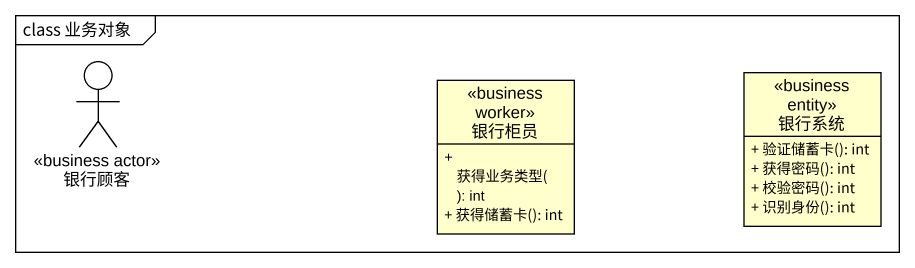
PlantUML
@startuml
mainframe class 业务对象
allowmixing
hide circle
hide empty members
skinparam classAttributeIconSize 0
actor 银行顾客 <<business actor>>
class 银行柜员 <<business worker>> {
  + 获得业务类型(): int
  + 获得储蓄卡(): int
}
class 银行系统 <<business entity>> {
  + 验证储蓄卡(): int
  + 获得密码(): int
  + 校验密码(): int
  + 识别身份(): int
}
@enduml
